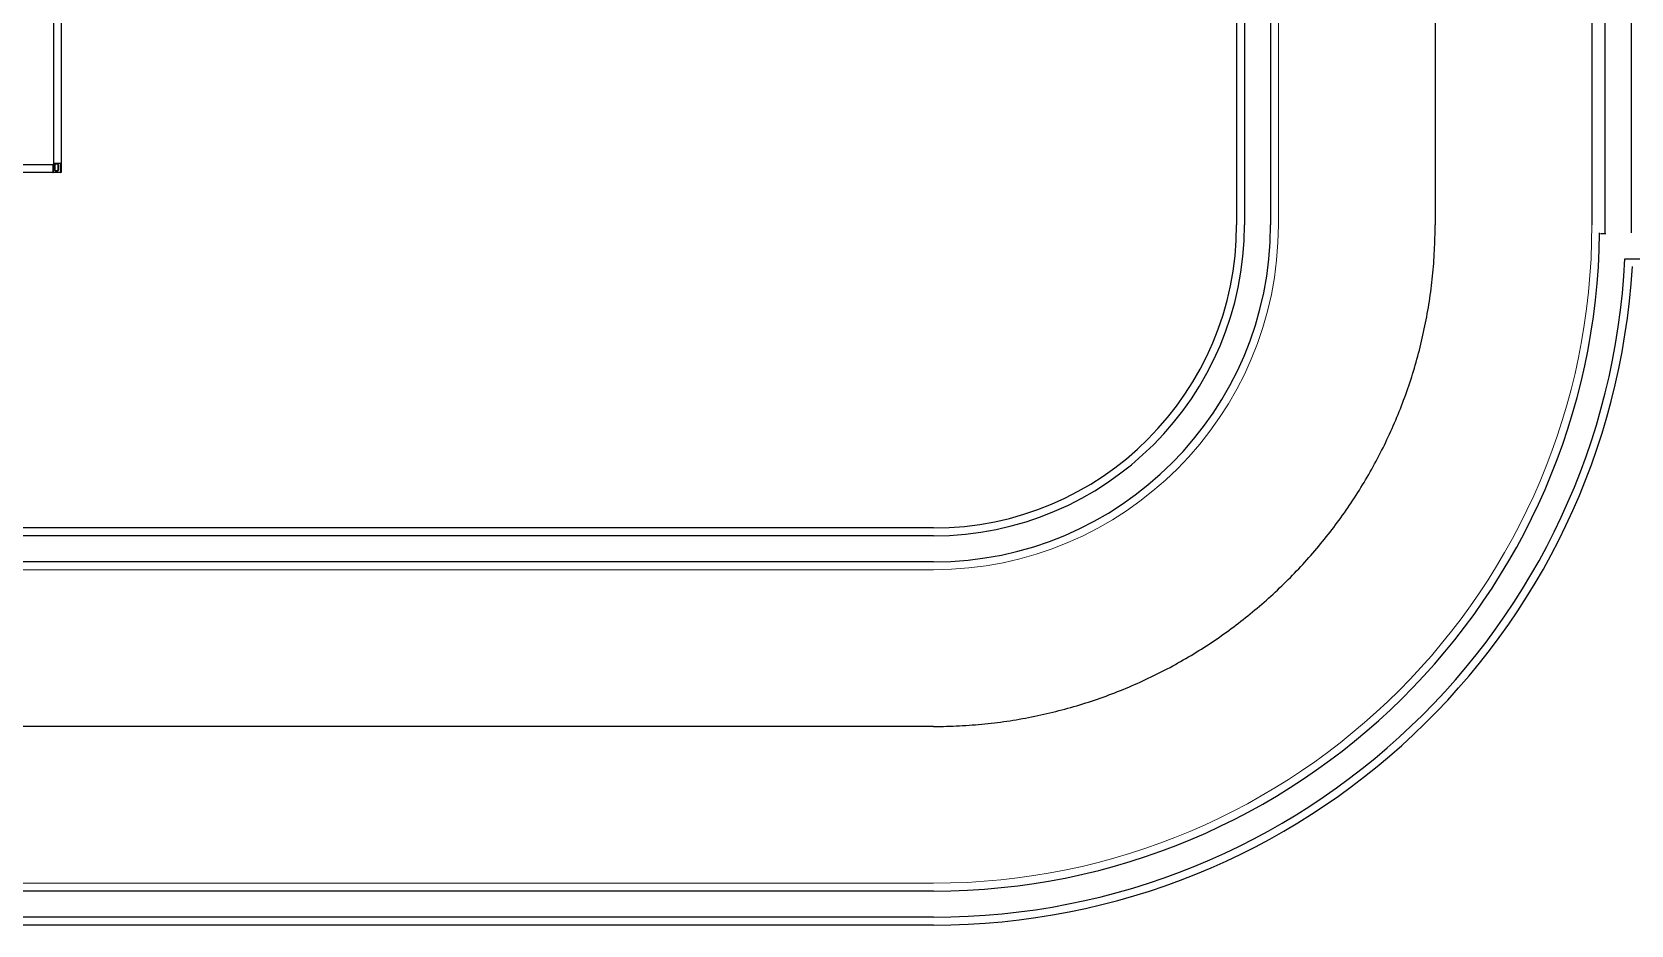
# Model space of a CAD drawing. Header units: millimetres. Extents: x 0 to 153097, y 17753 to 125268.
# Drawn here: x 66502 to 68338, y 60737 to 61763 of the extents above; entities that cross this region are included whole.
import ezdxf

# ---------------------------------------------------------------- set-up
doc = ezdxf.new("R2010")
doc.units = ezdxf.units.MM
doc.header["$LTSCALE"] = 50
doc.linetypes.add('CENTER', pattern=[2, 1.25, -0.25, 0.25, -0.25])
doc.layers.add('C_CEN', color=1, linetype='CENTER')
doc.layers.add('DITCH', color=7, linetype='Continuous', lineweight=0)
doc.layers.add('ROAD', color=4, linetype='Continuous', lineweight=0)

# ---------------------------------------------------------------- blocks, each defined once
blk = doc.blocks.new('KEY PLAN_NEW')
at = {"color": 253}
for p, q in [((-1106.86, -1495.5), (-1106.86, -1848.38)), ((-1106.86, -1848.38), (-1106.86, -1848.94)), ((-1107.1, -1848.94), (-1160.62, -1848.94)), ((-1107.1, -1848.94), (-1106.86, -1848.94))]:
    blk.add_line(p, q, dxfattribs=at)
at = {"color": 253, "linetype": 'Continuous'}
for p, q in [((-1106.86, -1848.38), (-1103.86, -1848.38)), ((-1103.98, -1848.5), (-1106.86, -1848.5)), ((-1106.4, -1851.04), (-1106.4, -1848.78)), ((-1104.89, -1848.78), (-1104.89, -1851.04)), ((-1103.98, -1848.38), (-1103.98, -1848.5)), ((-1103.98, -1848.5), (-1103.86, -1848.5)), ((-1103.98, -1851.53), (-1103.98, -1848.5)), ((-1107.1, -1848.94), (-1107.1, -1851.94)), ((-1107.1, -1851.82), (-1106.98, -1851.82)), ((-1106.98, -1848.94), (-1106.98, -1851.82)), ((-1106.98, -1851.94), (-1106.98, -1851.82)), ((-1106.98, -1851.82), (-1104.27, -1851.82)), ((-1106.28, -1848.85), (-1106.28, -1850.98)), ((-1105.01, -1850.98), (-1105.01, -1848.85)), ((-1104.27, -1851.82), (-1104.27, -1851.94)), ((-1103.98, -1851.53), (-1103.86, -1851.53)), ((-1103.98, -1851.82), (-1103.98, -1851.82)), ((-1103.98, -1851.82), (-1103.98, -1851.82))]:
    blk.add_line(p, q, dxfattribs=at)
at = {"color": 253}
blk.add_lwpolyline([(-1163.86, -1491.94), (-1103.86, -1491.94), (-1103.86, -1851.94), (-1163.86, -1851.94)], close=True, dxfattribs=at)
at = {"color": 253, "linetype": 'Continuous'}
for centre, radius, start, end in [((-1105.64, -1849.91), 1.36, 56.27916, 123.72084), ((-1105.64, -1849.91), 1.24, 59.1964, 120.8036), ((-1103.98, -1848.5), 0.12, 0, 90), ((-1106.98, -1851.82), 0.12, 180, 270), ((-1105.64, -1849.91), 1.36, 236.27916, 303.72084), ((-1105.64, -1849.91), 1.24, 239.1964, 300.8036), ((-1104.27, -1851.53), 0.41, 270, 0), ((-1104.27, -1851.53), 0.29, 270, 0)]:
    blk.add_arc(centre, radius, start, end, dxfattribs=at)
for points, knots in [([(-1106.28, -1848.85), (-1106.28, -1848.85), (-1106.28, -1848.85), (-1106.28, -1848.85), (-1106.28, -1848.85), (-1106.28, -1848.85), (-1106.28, -1848.85), (-1106.28, -1848.85), (-1106.28, -1848.85), (-1106.28, -1848.85), (-1106.28, -1848.84), (-1106.29, -1848.84), (-1106.29, -1848.84), (-1106.29, -1848.84), (-1106.29, -1848.84), (-1106.29, -1848.84), (-1106.3, -1848.84), (-1106.3, -1848.84), (-1106.3, -1848.84), (-1106.3, -1848.84), (-1106.3, -1848.83), (-1106.3, -1848.83), (-1106.31, -1848.83), (-1106.31, -1848.83), (-1106.32, -1848.83), (-1106.32, -1848.83), (-1106.32, -1848.82), (-1106.32, -1848.82), (-1106.32, -1848.82), (-1106.32, -1848.82), (-1106.33, -1848.82), (-1106.33, -1848.82), (-1106.34, -1848.82), (-1106.34, -1848.81), (-1106.35, -1848.81), (-1106.35, -1848.81), (-1106.35, -1848.81), (-1106.35, -1848.81), (-1106.36, -1848.8), (-1106.36, -1848.8), (-1106.36, -1848.8), (-1106.36, -1848.8), (-1106.37, -1848.8), (-1106.37, -1848.8), (-1106.38, -1848.79), (-1106.38, -1848.79), (-1106.39, -1848.79), (-1106.39, -1848.79), (-1106.39, -1848.78), (-1106.39, -1848.78), (-1106.39, -1848.78), (-1106.4, -1848.78), (-1106.4, -1848.78), (-1106.4, -1848.78)], [0, 0, 0, 0, 0.06206, 0.12459, 0.12459, 0.155854, 0.155854, 0.171487, 0.171487, 0.187119, 0.187119, 0.249648, 0.249648, 0.312178, 0.312178, 0.343442, 0.343442, 0.359075, 0.359075, 0.374707, 0.374707, 0.437236, 0.437236, 0.499766, 0.499766, 0.53103, 0.53103, 0.546663, 0.546663, 0.562295, 0.562295, 0.624824, 0.624824, 0.687353, 0.687353, 0.749883, 0.749883, 0.765515, 0.765515, 0.781147, 0.781147, 0.812412, 0.812412, 0.874941, 0.874941, 0.937471, 0.937471, 0.968735, 0.968735, 0.984368, 0.992184, 0.992184, 1, 1, 1, 1]), ([(-1104.89, -1848.78), (-1104.89, -1848.78), (-1104.89, -1848.78), (-1104.89, -1848.78), (-1104.89, -1848.78), (-1104.89, -1848.78), (-1104.89, -1848.79), (-1104.9, -1848.79), (-1104.9, -1848.79), (-1104.91, -1848.79), (-1104.91, -1848.8), (-1104.92, -1848.8), (-1104.92, -1848.8), (-1104.92, -1848.8), (-1104.93, -1848.8), (-1104.93, -1848.8), (-1104.93, -1848.81), (-1104.93, -1848.81), (-1104.93, -1848.81), (-1104.94, -1848.81), (-1104.94, -1848.81), (-1104.95, -1848.82), (-1104.95, -1848.82), (-1104.96, -1848.82), (-1104.96, -1848.82), (-1104.96, -1848.82), (-1104.96, -1848.82), (-1104.96, -1848.82), (-1104.97, -1848.83), (-1104.97, -1848.83), (-1104.97, -1848.83), (-1104.97, -1848.83), (-1104.98, -1848.83), (-1104.98, -1848.83), (-1104.99, -1848.84), (-1104.99, -1848.84), (-1104.99, -1848.84), (-1104.99, -1848.84), (-1104.99, -1848.84), (-1104.99, -1848.84), (-1104.99, -1848.84), (-1104.99, -1848.84), (-1105, -1848.84), (-1105, -1848.84), (-1105, -1848.85), (-1105, -1848.85), (-1105, -1848.85), (-1105, -1848.85), (-1105, -1848.85), (-1105, -1848.85), (-1105.01, -1848.85), (-1105.01, -1848.85), (-1105.01, -1848.85), (-1105.01, -1848.85)], [0, 0, 0, 0, 0.00782, 0.00782, 0.015639, 0.031279, 0.031279, 0.062557, 0.062557, 0.125114, 0.125114, 0.187671, 0.187671, 0.21895, 0.21895, 0.234589, 0.234589, 0.250228, 0.250228, 0.312785, 0.312785, 0.375342, 0.375342, 0.437899, 0.437899, 0.453538, 0.453538, 0.469178, 0.469178, 0.500456, 0.500456, 0.563013, 0.563013, 0.62557, 0.62557, 0.641209, 0.641209, 0.656849, 0.656849, 0.688127, 0.688127, 0.750684, 0.750684, 0.813241, 0.813241, 0.828881, 0.828881, 0.84452, 0.84452, 0.875798, 0.875798, 0.938355, 1, 1, 1, 1]), ([(-1106.28, -1850.98), (-1106.28, -1850.98), (-1106.28, -1850.98), (-1106.28, -1850.98), (-1106.28, -1850.98), (-1106.28, -1850.98), (-1106.28, -1850.98), (-1106.28, -1850.98), (-1106.28, -1850.98), (-1106.28, -1850.98), (-1106.28, -1850.98), (-1106.29, -1850.98), (-1106.29, -1850.99), (-1106.29, -1850.99), (-1106.29, -1850.99), (-1106.29, -1850.99), (-1106.3, -1850.99), (-1106.3, -1850.99), (-1106.3, -1850.99), (-1106.3, -1850.99), (-1106.3, -1850.99), (-1106.3, -1850.99), (-1106.31, -1851), (-1106.31, -1851), (-1106.32, -1851), (-1106.32, -1851), (-1106.32, -1851), (-1106.32, -1851), (-1106.32, -1851), (-1106.32, -1851), (-1106.33, -1851.01), (-1106.33, -1851.01), (-1106.34, -1851.01), (-1106.34, -1851.01), (-1106.35, -1851.02), (-1106.35, -1851.02), (-1106.35, -1851.02), (-1106.35, -1851.02), (-1106.36, -1851.02), (-1106.36, -1851.02), (-1106.36, -1851.03), (-1106.36, -1851.03), (-1106.37, -1851.03), (-1106.37, -1851.03), (-1106.38, -1851.03), (-1106.38, -1851.04), (-1106.39, -1851.04), (-1106.39, -1851.04), (-1106.39, -1851.04), (-1106.39, -1851.04), (-1106.39, -1851.04), (-1106.4, -1851.04), (-1106.4, -1851.04), (-1106.4, -1851.04)], [0, 0, 0, 0, 0.06206, 0.12459, 0.12459, 0.155854, 0.155854, 0.171487, 0.171487, 0.187119, 0.187119, 0.249648, 0.249648, 0.312178, 0.312178, 0.343442, 0.343442, 0.359075, 0.359075, 0.374707, 0.374707, 0.437236, 0.437236, 0.499766, 0.499766, 0.53103, 0.53103, 0.546663, 0.546663, 0.562295, 0.562295, 0.624824, 0.624824, 0.687353, 0.687353, 0.749883, 0.749883, 0.765515, 0.765515, 0.781147, 0.781147, 0.812412, 0.812412, 0.874941, 0.874941, 0.937471, 0.937471, 0.968735, 0.968735, 0.984368, 0.992184, 0.992184, 1, 1, 1, 1]), ([(-1104.89, -1851.04), (-1104.89, -1851.04), (-1104.89, -1851.04), (-1104.89, -1851.04), (-1104.89, -1851.04), (-1104.89, -1851.04), (-1104.89, -1851.04), (-1104.9, -1851.04), (-1104.9, -1851.04), (-1104.91, -1851.03), (-1104.91, -1851.03), (-1104.92, -1851.03), (-1104.92, -1851.03), (-1104.92, -1851.03), (-1104.93, -1851.02), (-1104.93, -1851.02), (-1104.93, -1851.02), (-1104.93, -1851.02), (-1104.93, -1851.02), (-1104.94, -1851.02), (-1104.94, -1851.01), (-1104.95, -1851.01), (-1104.95, -1851.01), (-1104.96, -1851.01), (-1104.96, -1851), (-1104.96, -1851), (-1104.96, -1851), (-1104.96, -1851), (-1104.97, -1851), (-1104.97, -1851), (-1104.97, -1851), (-1104.97, -1851), (-1104.98, -1850.99), (-1104.98, -1850.99), (-1104.99, -1850.99), (-1104.99, -1850.99), (-1104.99, -1850.99), (-1104.99, -1850.99), (-1104.99, -1850.99), (-1104.99, -1850.99), (-1104.99, -1850.99), (-1104.99, -1850.99), (-1105, -1850.98), (-1105, -1850.98), (-1105, -1850.98), (-1105, -1850.98), (-1105, -1850.98), (-1105, -1850.98), (-1105, -1850.98), (-1105, -1850.98), (-1105.01, -1850.98), (-1105.01, -1850.98), (-1105.01, -1850.98), (-1105.01, -1850.98)], [0, 0, 0, 0, 0.00782, 0.00782, 0.015639, 0.031279, 0.031279, 0.062557, 0.062557, 0.125114, 0.125114, 0.187671, 0.187671, 0.21895, 0.21895, 0.234589, 0.234589, 0.250228, 0.250228, 0.312785, 0.312785, 0.375342, 0.375342, 0.437899, 0.437899, 0.453538, 0.453538, 0.469178, 0.469178, 0.500456, 0.500456, 0.563013, 0.563013, 0.62557, 0.62557, 0.641209, 0.641209, 0.656849, 0.656849, 0.688127, 0.688127, 0.750684, 0.750684, 0.813241, 0.813241, 0.828881, 0.828881, 0.84452, 0.84452, 0.875798, 0.875798, 0.938355, 1, 1, 1, 1])]:
    blk.add_open_spline(points, degree=3, knots=knots, dxfattribs=at)
at = {"layer": 'C_CEN', "color": 253, "linetype": 'CENTER', "lineweight": -3, "ltscale": 10}
for p, q in [((-577.86, -603.47), (-577.86, -1871.94)), ((-769.86, -2063.94), (-1475.3, -2063.94))]:
    blk.add_line(p, q, dxfattribs=at)
blk.add_arc((-769.86, -1871.94), 192, 270, 359.99988, dxfattribs=at)
at = {"layer": 'DITCH', "color": 253, "lineweight": -3}
for p, q in [((-653.86, -603.47), (-653.86, -1871.94)), ((-650.86, -603.47), (-650.86, -1871.94)), ((-640.86, -603.47), (-640.86, -1871.94)), ((-512.87, -1014.94), (-512.87, -1874.94)), ((-512.87, -1014.94), (-512.87, -1874.94)), ((-502.87, -1014.94), (-502.87, -1874.94)), ((-512.47, -1875.33), (-514.49, -1875.33)), ((-505.19, -1884.94), (-274.87, -1884.94)), ((-769.86, -1987.94), (-1475.01, -1987.94)), ((-769.86, -1990.94), (-1475.01, -1990.94)), ((-769.86, -2000.94), (-1475.01, -2000.94)), ((-769.86, -2126.94), (-1475.01, -2126.94)), ((-769.86, -2136.94), (-1475.01, -2136.94)), ((-769.86, -2139.94), (-1475.01, -2139.94))]:
    blk.add_line(p, q, dxfattribs=at)
for radius, end in [(129, 0), (116, 0), (119, 0), (255, 359.32592), (265, 357.18814), (268, 356.57732)]:
    blk.add_arc((-769.86, -1871.94), radius, 270, end, dxfattribs=at)
at = {"layer": 'ROAD', "color": 253}
for p, q in [((-637.86, -603.47), (-637.86, -1871.94)), ((-769.86, -2003.94), (-1475.3, -2003.94)), ((-769.86, -2123.94), (-1475.3, -2123.94))]:
    blk.add_line(p, q, dxfattribs=at)
at = {"layer": 'ROAD', "color": 253, "lineweight": -3}
blk.add_line((-517.87, -1017.94), (-517.87, -1871.94), dxfattribs=at)
at = {"layer": 'ROAD', "color": 253}
for radius in [132, 252]:
    blk.add_arc((-769.86, -1871.94), radius, 270, 0, dxfattribs=at)

msp = doc.modelspace()

# ---------------------------------------------------------------- block references
at = {"xscale": 3, "yscale": 3, "zscale": 3}
msp.add_blockref('KEY PLAN_NEW', (69847.03, 67157.06), dxfattribs=at)

doc.saveas('drawing.dxf')
